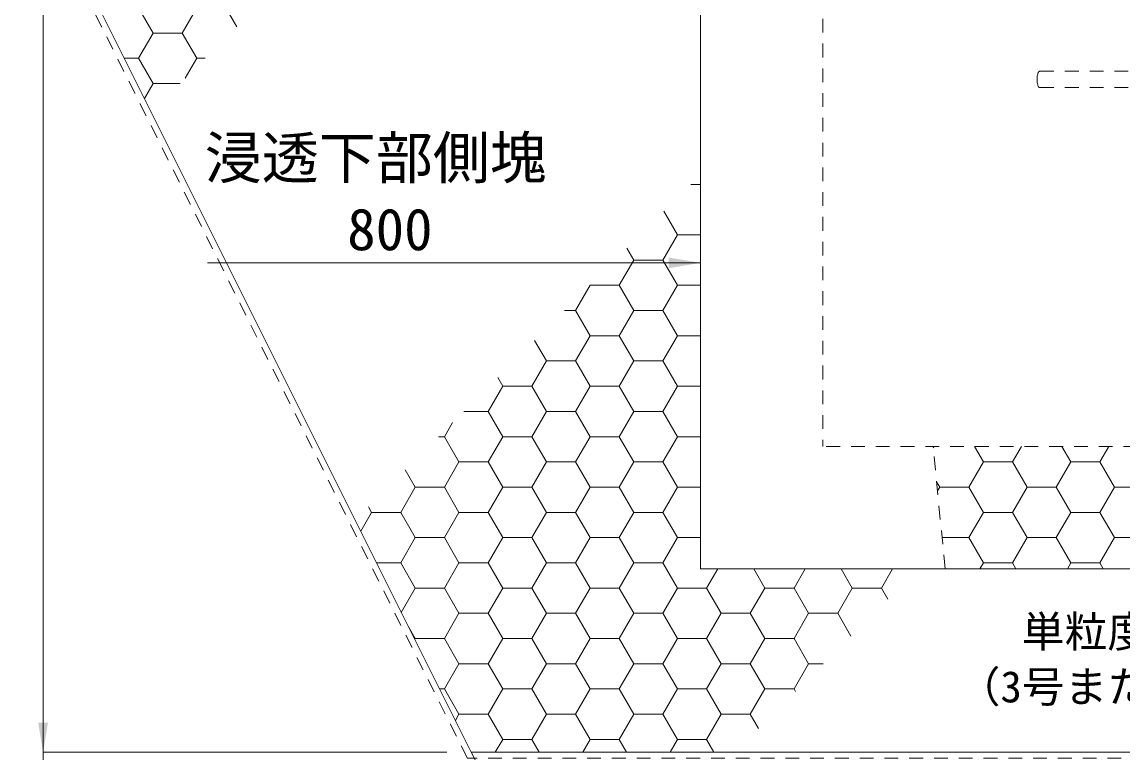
# Model space of a CAD drawing. Units: millimetres at full size, sheet at 1:30; details may follow other scales. Extents: x 47825 to 82541, y -23349 to -5561.
# Drawn here: x 75009 to 76809, y -14829 to -13634 of the extents above; entities that cross this region are included whole.
import ezdxf
from ezdxf.enums import TextEntityAlignment as Align

# ---------------------------------------------------------------- set-up
doc = ezdxf.new("R2010")
doc.units = ezdxf.units.MM
doc.header["$LTSCALE"] = 30
doc.linetypes.add('USER1', pattern=[1.35, 0.75, -0.6])
for name, color, linetype, lineweight in [('ハッチング', 7, 'Continuous', 5), ('寸法線', 7, 'Continuous', 9), ('本体', 2, 'USER1', 13), ('足掛金具', 7, 'USER1', 9)]:
    doc.layers.add(name, color=color, linetype=linetype, lineweight=lineweight)
doc.styles.add('ＭＳ ゴシック', font='')
doc.styles.get('ＭＳ ゴシック').set_extended_font_data('MS Gothic')

# ---------------------------------------------------------------- blocks, each defined once
blk = doc.blocks.new('filled_arrow')
at = {"color": 0, "linetype": 'Continuous', "lineweight": -2}
blk.add_solid([(7.5, 1.25), (0, 0), (7.5, -1.25)], dxfattribs=at)

msp = doc.modelspace()

# ---------------------------------------------------------------- linework, layer by layer
at = {"layer": 'ハッチング', "lineweight": 20}
msp.add_line((73543.68, -10427.66), (75743.69, -14827.66), dxfattribs=at)
at = {"layer": 'ハッチング'}
for p, q in [((75223.69, -13651.92), (75199.87, -13610.67)), ((75271.31, -13651.92), (75295.12, -13610.67)), ((75360.56, -13641.52), (75342.75, -13610.67)), ((75199.87, -13693.16), (75223.69, -13651.92)), ((75223.69, -13651.92), (75271.31, -13651.92)), ((75295.12, -13693.16), (75271.31, -13651.92)), ((75176.44, -13693.16), (75199.88, -13693.16)), ((75223.69, -13734.41), (75199.87, -13693.16)), ((75276.29, -13725.79), (75295.12, -13693.16)), ((75295.12, -13693.16), (75308.92, -13693.16)), ((75209.42, -13759.12), (75223.69, -13734.4)), ((75223.69, -13734.41), (75267.67, -13734.41)), ((76102.69, -13899.38), (76118.69, -13899.38)), ((76080.94, -13981.87), (76058.71, -13943.37)), ((76057.12, -14023.12), (76080.94, -13981.87)), ((76080.94, -13981.87), (76118.69, -13981.87)), ((76009.5, -14023.12), (75998.32, -14003.75)), ((75985.69, -14064.36), (76009.5, -14023.12)), ((76009.5, -14023.12), (76057.12, -14023.12)), ((76080.94, -14064.36), (76057.12, -14023.12)), ((75914.25, -14105.61), (75938.06, -14064.36)), ((75938.06, -14064.36), (75937.94, -14064.14)), ((75938.06, -14064.36), (75985.69, -14064.36)), ((76009.5, -14105.61), (75985.69, -14064.36)), ((76057.12, -14105.61), (76080.94, -14064.36)), ((76080.94, -14064.36), (76118.69, -14064.36)), ((75896.47, -14105.61), (75914.25, -14105.61)), ((75938.06, -14146.85), (75914.25, -14105.61)), ((75985.69, -14146.85), (76009.5, -14105.61)), ((76009.5, -14105.61), (76057.12, -14105.61)), ((76080.94, -14146.85), (76057.12, -14105.61)), ((75914.25, -14188.09), (75938.06, -14146.85)), ((75938.06, -14146.85), (75985.69, -14146.85)), ((76009.5, -14188.09), (75985.69, -14146.85)), ((76057.12, -14188.09), (76080.94, -14146.85)), ((76080.94, -14146.85), (76118.69, -14146.85)), ((75866.62, -14188.09), (75847.36, -14154.72)), ((75842.81, -14229.34), (75866.62, -14188.09)), ((75866.62, -14188.09), (75914.25, -14188.09)), ((75938.06, -14229.34), (75914.25, -14188.09)), ((75985.69, -14229.34), (76009.5, -14188.09)), ((76009.5, -14188.09), (76057.12, -14188.09)), ((76080.94, -14229.34), (76057.12, -14188.09)), ((75795.19, -14229.34), (75786.97, -14215.11)), ((75771.37, -14270.58), (75795.19, -14229.34)), ((75795.19, -14229.34), (75842.81, -14229.34)), ((75866.62, -14270.58), (75842.81, -14229.34)), ((75914.25, -14270.58), (75938.06, -14229.34)), ((75938.06, -14229.34), (75985.69, -14229.34)), ((76009.5, -14270.58), (75985.69, -14229.34)), ((76057.12, -14270.58), (76080.94, -14229.34)), ((76080.94, -14229.34), (76118.69, -14229.34)), ((75731.49, -14270.58), (75771.38, -14270.58)), ((75795.19, -14311.83), (75771.37, -14270.58)), ((75842.81, -14311.83), (75866.62, -14270.58)), ((75866.62, -14270.58), (75914.25, -14270.58)), ((75938.06, -14311.83), (75914.25, -14270.58)), ((75985.69, -14311.83), (76009.5, -14270.58)), ((76009.5, -14270.58), (76057.12, -14270.58)), ((76080.94, -14311.83), (76057.12, -14270.58)), ((75699.94, -14311.83), (75713.17, -14288.9)), ((75690.25, -14311.83), (75699.94, -14311.83)), ((75723.75, -14353.07), (75699.94, -14311.83)), ((75771.37, -14353.07), (75795.19, -14311.83)), ((75795.19, -14311.83), (75842.81, -14311.83)), ((75866.62, -14353.07), (75842.81, -14311.83)), ((75914.25, -14353.07), (75938.06, -14311.83)), ((75938.06, -14311.83), (75985.69, -14311.83)), ((76009.5, -14353.07), (75985.69, -14311.83)), ((76057.12, -14353.07), (76080.94, -14311.83)), ((76080.94, -14311.83), (76118.69, -14311.83)), ((76498.94, -14330.22), (76500.42, -14327.66)), ((76581, -14353.07), (76566.33, -14327.66)), ((76628.62, -14353.07), (76643.29, -14327.66)), ((76723.87, -14353.07), (76709.2, -14327.66)), ((76771.5, -14353.07), (76786.17, -14327.66)), ((75699.94, -14394.32), (75723.75, -14353.07)), ((75723.75, -14353.07), (75771.38, -14353.07)), ((75795.19, -14394.32), (75771.37, -14353.07)), ((75842.81, -14394.32), (75866.62, -14353.07)), ((75866.62, -14353.07), (75914.25, -14353.07)), ((75938.06, -14394.32), (75914.25, -14353.07)), ((75985.69, -14394.32), (76009.5, -14353.07)), ((76009.5, -14353.07), (76057.12, -14353.07)), ((76080.94, -14394.32), (76057.12, -14353.07)), ((76557.19, -14394.32), (76581, -14353.07)), ((76581, -14353.07), (76628.62, -14353.07)), ((76652.44, -14394.32), (76628.62, -14353.07)), ((76700.06, -14394.32), (76723.87, -14353.07)), ((76723.88, -14353.07), (76771.5, -14353.07)), ((76795.31, -14394.32), (76771.5, -14353.07)), ((75652.31, -14394.32), (75636, -14366.07)), ((75628.5, -14435.56), (75652.31, -14394.32)), ((75652.31, -14394.32), (75699.94, -14394.32)), ((75723.75, -14435.56), (75699.94, -14394.32)), ((75771.37, -14435.56), (75795.19, -14394.32)), ((75795.19, -14394.32), (75842.81, -14394.32)), ((75866.62, -14435.56), (75842.81, -14394.32)), ((75914.25, -14435.56), (75938.06, -14394.32)), ((75938.06, -14394.32), (75985.69, -14394.32)), ((76009.5, -14435.56), (75985.69, -14394.32)), ((76057.12, -14435.56), (76080.94, -14394.32)), ((76080.94, -14394.32), (76118.69, -14394.32)), ((76509.56, -14394.32), (76504.47, -14385.5)), ((76505.98, -14400.53), (76509.56, -14394.32)), ((76509.56, -14394.32), (76557.19, -14394.32)), ((76581, -14435.56), (76557.19, -14394.32)), ((76628.62, -14435.56), (76652.44, -14394.32)), ((76652.44, -14394.32), (76700.06, -14394.32)), ((76723.87, -14435.56), (76700.06, -14394.32)), ((76771.5, -14435.56), (76795.31, -14394.32)), ((76795.31, -14394.32), (76842.94, -14394.32)), ((75580.87, -14435.56), (75575.62, -14426.46)), ((75563.06, -14466.41), (75580.87, -14435.56)), ((75580.88, -14435.56), (75628.5, -14435.56)), ((75652.31, -14476.81), (75628.5, -14435.56)), ((75699.94, -14476.81), (75723.75, -14435.56)), ((75723.75, -14435.56), (75771.38, -14435.56)), ((75795.19, -14476.81), (75771.37, -14435.56)), ((75842.81, -14476.81), (75866.62, -14435.56)), ((75866.62, -14435.56), (75914.25, -14435.56)), ((75938.06, -14476.81), (75914.25, -14435.56)), ((75985.69, -14476.81), (76009.5, -14435.56)), ((76009.5, -14435.56), (76057.12, -14435.56)), ((76080.94, -14476.81), (76057.12, -14435.56)), ((76557.19, -14476.81), (76581, -14435.56)), ((76581, -14435.56), (76628.62, -14435.56)), ((76652.44, -14476.81), (76628.62, -14435.56)), ((76700.06, -14476.81), (76723.87, -14435.56)), ((76723.88, -14435.56), (76771.5, -14435.56)), ((76795.31, -14476.81), (76771.5, -14435.56)), ((75628.5, -14518.05), (75652.31, -14476.81)), ((75652.31, -14476.81), (75699.94, -14476.81)), ((75723.75, -14518.05), (75699.94, -14476.81)), ((75771.37, -14518.05), (75795.19, -14476.81)), ((75795.19, -14476.81), (75842.81, -14476.81)), ((75866.62, -14518.05), (75842.81, -14476.81)), ((75914.25, -14518.05), (75938.06, -14476.81)), ((75938.06, -14476.81), (75985.69, -14476.81)), ((76009.5, -14518.05), (75985.69, -14476.81)), ((76057.12, -14518.05), (76080.94, -14476.81)), ((76080.94, -14476.81), (76118.69, -14476.81)), ((76513.6, -14476.81), (76557.19, -14476.81)), ((76581, -14518.05), (76557.19, -14476.81)), ((76628.62, -14518.05), (76652.44, -14476.81)), ((76652.44, -14476.81), (76700.06, -14476.81)), ((76723.87, -14518.05), (76700.06, -14476.81)), ((76771.5, -14518.05), (76795.31, -14476.81)), ((76795.31, -14476.81), (76842.94, -14476.81)), ((75588.88, -14518.05), (75628.5, -14518.05)), ((75652.31, -14559.29), (75628.5, -14518.05)), ((75699.94, -14559.29), (75723.75, -14518.05)), ((75723.75, -14518.05), (75771.38, -14518.05)), ((75795.19, -14559.29), (75771.37, -14518.05)), ((75842.81, -14559.29), (75866.62, -14518.05)), ((75866.62, -14518.05), (75914.25, -14518.05)), ((75938.06, -14559.29), (75914.25, -14518.05)), ((75985.69, -14559.29), (76009.5, -14518.05)), ((76009.5, -14518.05), (76057.12, -14518.05)), ((76080.94, -14559.29), (76057.12, -14518.05)), ((76575.45, -14527.66), (76581, -14518.05)), ((76581, -14518.05), (76628.62, -14518.05)), ((76634.17, -14527.66), (76628.62, -14518.05)), ((76718.32, -14527.66), (76723.87, -14518.05)), ((76723.88, -14518.05), (76771.5, -14518.05)), ((76777.05, -14527.66), (76771.5, -14518.05)), ((76128.56, -14559.29), (76146.82, -14527.66)), ((76223.81, -14559.29), (76205.55, -14527.66)), ((76271.44, -14559.29), (76289.7, -14527.66)), ((76366.69, -14559.29), (76348.42, -14527.66)), ((76414.31, -14559.29), (76432.57, -14527.66)), ((75629.37, -14599.03), (75652.31, -14559.29)), ((75652.31, -14559.29), (75699.94, -14559.29)), ((75723.75, -14600.54), (75699.94, -14559.29)), ((75771.37, -14600.54), (75795.19, -14559.29)), ((75795.19, -14559.29), (75842.81, -14559.29)), ((75866.62, -14600.54), (75842.81, -14559.29)), ((75914.25, -14600.54), (75938.06, -14559.29)), ((75938.06, -14559.29), (75985.69, -14559.29)), ((76009.5, -14600.54), (75985.69, -14559.29)), ((76057.12, -14600.54), (76080.94, -14559.29)), ((76080.94, -14559.29), (76128.56, -14559.29)), ((76152.37, -14600.54), (76128.56, -14559.29)), ((76200, -14600.54), (76223.81, -14559.29)), ((76223.81, -14559.29), (76271.44, -14559.29)), ((76295.25, -14600.54), (76271.44, -14559.29)), ((76342.87, -14600.54), (76366.69, -14559.29)), ((76366.69, -14559.29), (76414.31, -14559.29)), ((76424.73, -14577.34), (76414.31, -14559.29)), ((75699.94, -14641.78), (75723.75, -14600.54)), ((75723.75, -14600.54), (75771.38, -14600.54)), ((75795.19, -14641.78), (75771.37, -14600.54)), ((75842.81, -14641.78), (75866.62, -14600.54)), ((75866.62, -14600.54), (75914.25, -14600.54)), ((75938.06, -14641.78), (75914.25, -14600.54)), ((75985.69, -14641.78), (76009.5, -14600.54)), ((76009.5, -14600.54), (76057.12, -14600.54)), ((76080.94, -14641.78), (76057.12, -14600.54)), ((76128.56, -14641.78), (76152.37, -14600.54)), ((76152.38, -14600.54), (76200, -14600.54)), ((76223.81, -14641.78), (76200, -14600.54)), ((76271.44, -14641.78), (76295.25, -14600.54)), ((76295.25, -14600.54), (76342.88, -14600.54)), ((76364.35, -14637.73), (76342.87, -14600.54)), ((75652.31, -14641.78), (75640.64, -14621.57)), ((75651.47, -14643.23), (75652.31, -14641.78)), ((75652.31, -14641.78), (75699.94, -14641.78)), ((75723.75, -14683.03), (75699.94, -14641.78)), ((75771.37, -14683.03), (75795.19, -14641.78)), ((75795.19, -14641.78), (75842.81, -14641.78)), ((75866.62, -14683.03), (75842.81, -14641.78)), ((75914.25, -14683.03), (75938.06, -14641.78)), ((75938.06, -14641.78), (75985.69, -14641.78)), ((76009.5, -14683.03), (75985.69, -14641.78)), ((76057.12, -14683.03), (76080.94, -14641.78)), ((76080.94, -14641.78), (76128.56, -14641.78)), ((76152.37, -14683.03), (76128.56, -14641.78)), ((76200, -14683.03), (76223.81, -14641.78)), ((76223.81, -14641.78), (76271.44, -14641.78)), ((76295.25, -14683.03), (76271.44, -14641.78)), ((75699.94, -14724.27), (75723.75, -14683.03)), ((75723.75, -14683.03), (75771.38, -14683.03)), ((75795.19, -14724.27), (75771.37, -14683.03)), ((75842.81, -14724.27), (75866.62, -14683.03)), ((75866.62, -14683.03), (75914.25, -14683.03)), ((75938.06, -14724.27), (75914.25, -14683.03)), ((75985.69, -14724.27), (76009.5, -14683.03)), ((76009.5, -14683.03), (76057.12, -14683.03)), ((76080.94, -14724.27), (76057.12, -14683.03)), ((76128.56, -14724.27), (76152.37, -14683.03)), ((76152.38, -14683.03), (76200, -14683.03)), ((76223.81, -14724.27), (76200, -14683.03)), ((76271.44, -14724.27), (76295.25, -14683.03)), ((76295.25, -14683.03), (76319.05, -14683.03)), ((75691.99, -14724.27), (75699.94, -14724.27)), ((75723.75, -14765.52), (75699.94, -14724.27)), ((75771.37, -14765.52), (75795.19, -14724.27)), ((75795.19, -14724.27), (75842.81, -14724.27)), ((75866.62, -14765.52), (75842.81, -14724.27)), ((75914.25, -14765.52), (75938.06, -14724.27)), ((75938.06, -14724.27), (75985.69, -14724.27)), ((76009.5, -14765.52), (75985.69, -14724.27)), ((76057.12, -14765.52), (76080.94, -14724.27)), ((76080.94, -14724.27), (76128.56, -14724.27)), ((76152.37, -14765.52), (76128.56, -14724.27)), ((76200, -14765.52), (76223.81, -14724.27)), ((76223.81, -14724.27), (76271.44, -14724.27)), ((76273.77, -14728.31), (76271.44, -14724.27)), ((75717.78, -14775.85), (75723.75, -14765.52)), ((75723.75, -14765.52), (75771.38, -14765.52)), ((75795.19, -14806.76), (75771.37, -14765.52)), ((75842.81, -14806.76), (75866.62, -14765.52)), ((75866.62, -14765.52), (75914.25, -14765.52)), ((75938.06, -14806.76), (75914.25, -14765.52)), ((75985.69, -14806.76), (76009.5, -14765.52)), ((76009.5, -14765.52), (76057.12, -14765.52)), ((76080.94, -14806.76), (76057.12, -14765.52)), ((76128.56, -14806.76), (76152.37, -14765.52)), ((76152.38, -14765.52), (76200, -14765.52)), ((76213.38, -14788.69), (76200, -14765.52)), ((75783.12, -14827.66), (75795.19, -14806.76)), ((75795.19, -14806.76), (75842.81, -14806.76)), ((75854.88, -14827.66), (75842.81, -14806.76)), ((75925.99, -14827.66), (75938.06, -14806.76)), ((75938.06, -14806.76), (75985.69, -14806.76)), ((75997.75, -14827.66), (75985.69, -14806.76)), ((76068.87, -14827.66), (76080.94, -14806.76)), ((76080.94, -14806.76), (76128.56, -14806.76)), ((76140.63, -14827.66), (76128.56, -14806.76))]:
    msp.add_line(p, q, dxfattribs=at)
at = {"layer": 'ハッチング', "linetype": 'USER1', "lineweight": 9}
msp.add_lwpolyline([(77518.69, -11117.66), (79759.87, -11117.66), (77899.87, -14837.66), (75737.51, -14837.66), (73877.5, -11117.66), (76118.69, -11117.66)], dxfattribs=at)
at = {"layer": 'ハッチング', "lineweight": 20}
msp.add_lwpolyline([(77893.69, -14827.66), (75743.69, -14827.66), (75818.69, -14977.66), (77818.69, -14977.66)], close=True, dxfattribs=at)
at = {"layer": '寸法線'}
for p, q in [((75043.77, -11127.66), (75043.77, -14827.66)), ((75043.77, -14731.66), (75043.77, -15073.66)), ((75703.69, -14827.66), (75043.77, -14827.66)), ((75703.69, -14827.66), (75043.77, -14827.66))]:
    msp.add_line(p, q, dxfattribs=at)
msp.add_lwpolyline([(76118.69, -14027.66), (75883.11, -14027.66), (75312.33, -14027.66)], dxfattribs=at)
at = {"layer": '本体', "linetype": 'Continuous'}
for p, q in [((76118.69, -13527.66), (76118.69, -14527.66)), ((76118.69, -14527.66), (77518.69, -14527.66))]:
    msp.add_line(p, q, dxfattribs=at)
at = {"layer": '本体', "lineweight": 9}
for p, q in [((76318.69, -13547.66), (76318.69, -14327.66)), ((77318.69, -14327.66), (76318.69, -14327.66)), ((76518.69, -14527.66), (76498.69, -14327.66))]:
    msp.add_line(p, q, dxfattribs=at)
at = {"layer": '足掛金具'}
for p, q in [((76673.94, -13714.17), (76963.44, -13714.17)), ((76673.94, -13741.17), (76963.44, -13741.17))]:
    msp.add_line(p, q, dxfattribs=at)
for centre, radius, start, end in [((76673.94, -13717.67), 3.5, 90, 160.18507), ((76701.69, -13727.67), 33, 160.18507, 199.81493), ((76673.94, -13737.67), 3.5, 199.81493, 270)]:
    msp.add_arc(centre, radius, start, end, dxfattribs=at)

# ---------------------------------------------------------------- block references
at = {"layer": '寸法線'}
for p, xscale, yscale, rotation in [((76118.69, -14027.66), 6.93, 6.93, 180), ((75043.77, -14827.66), 6.4, 6.4, 90), ((75043.77, -14827.66), 6.4, 6.4, 90)]:
    msp.add_blockref('filled_arrow', p, dxfattribs=dict(at, xscale=xscale, yscale=yscale, rotation=rotation))

# ---------------------------------------------------------------- texts
at = {"layer": 'ハッチング', "style": 'ＭＳ ゴシック'}
for s, p in [('単粒度砕石', (76643.86, -14604.99)), ('（3号または4号）', (76538.97, -14694.99))]:
    msp.add_text(s, height=51.27, dxfattribs=at).set_placement(p, align=Align.TOP_LEFT)
at = {"layer": '寸法線', "style": 'ＭＳ ゴシック'}
for s, p in [('浸透下部側塊', (75308, -13910.48)), (' 800', (75494.48, -14027.48))]:
    msp.add_text(s, height=68.36, dxfattribs=at).set_placement(p, align=Align.BOTTOM_LEFT)

doc.saveas('drawing.dxf')
